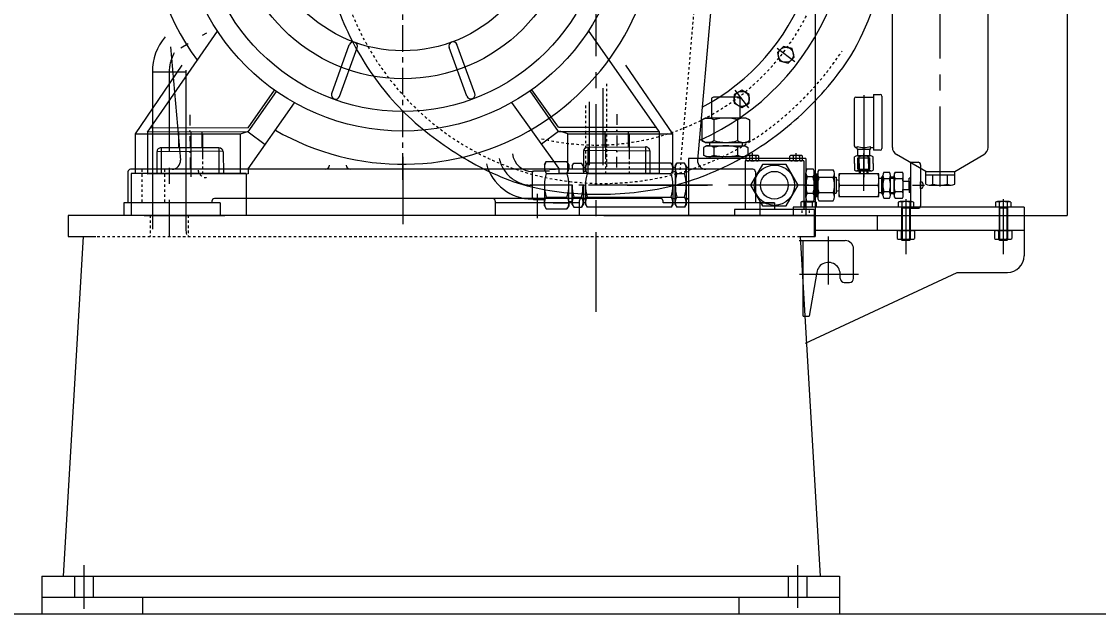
# Model space of a CAD drawing. Header units: inches. Extents: x 0 to 22015, y 0 to 16774.
# Drawn here: x 3637 to 4919, y 12342 to 13050 of the extents above; entities that cross this region are included whole.
import ezdxf

# ---------------------------------------------------------------- set-up
doc = ezdxf.new("R2010")
doc.units = ezdxf.units.IN
doc.header["$MEASUREMENT"] = 0
for name, pattern in [('CENTER', [50.8, 31.75, -6.35, 6.35, -6.35]), ('DASHDOT', [25.4, 12.7, -6.35, 0, -6.35]), ('EB_DASH', [6, 3, -3]), ('EB_DASHDOTDOT', [45, 30, -3, 3, -3, 3, -3])]:
    doc.linetypes.add(name, pattern=pattern)
doc.layers.get('Defpoints').update_dxf_attribs({"lineweight": 5})
for name, color, linetype, lineweight in [('CAXA0', 7, 'Continuous', 5), ('CAXA1', 5, 'CENTER', 5), ('CAXA2', 6, 'EB_DASH', 5)]:
    doc.layers.add(name, color=color, linetype=linetype, lineweight=lineweight)
doc.styles.add('Roman', font='arial.ttf')
doc.styles.get("Standard").update_dxf_attribs({"font": 'arial.ttf'})
doc.dimstyles.new('ISO-25', dxfattribs={"dimscale": 30, "dimtxt": 1.5, "dimasz": 1.5, "dimexe": 2, "dimexo": 2, "dimtad": 1, "dimtih": 1, "dimtoh": 1, "dimdec": 1, "dimlfac": 0.03937, "dimdsep": 46, "dimtxsty": 'Standard', "dimcen": 2.5, "dimclrd": 7, "dimclre": 7, "dimclrt": 7, "dimadec": 0, "dimazin": 0, "dimtfac": 1, "dimtdec": 1, "dimtmove": 0, "dimatfit": 3, "dimfxl": 1, "dimlwd": 5, "dimlwe": 5, "dimarcsym": 0})

# ---------------------------------------------------------------- blocks, each defined once
blk = doc.blocks.new('*D52')
at = {"color": 7, "linetype": 'Continuous', "lineweight": 5, "transparency": 16777216}
for p, q in [((4922.4, 15014.3), (5997.7, 15014.3)), ((5937.7, 14969.3), (5937.7, 13755)), ((5937.7, 12388.5), (5937.7, 13549)), ((5745, 12343.5), (5997.7, 12343.5))]:
    blk.add_line(p, q, dxfattribs=at)
at = {"color": 7, "transparency": 16777216}
for points in [[(5930.2, 14969.3), (5945.2, 14969.3), (5937.7, 15014.3)], [(5930.2, 12388.5), (5945.2, 12388.5), (5937.7, 12343.5)]]:
    blk.add_solid(points, dxfattribs=at)
at = {"layer": 'Defpoints', "color": 0, "transparency": 16777216}
for p in [(4862.4, 15014.3), (5937.7, 15014.3), (5685, 12343.5)]:
    blk.add_point(p, dxfattribs=at)
at = {"color": 7, "lineweight": 5, "transparency": 16777216, "insert": (5937.7, 13652), "char_height": 165, "attachment_point": 5, "style": 'Roman'}
blk.add_mtext('105.2', dxfattribs=at)
blk = doc.blocks.new('*D45')
at = {"color": 7, "linetype": 'Continuous', "lineweight": 5, "transparency": 16777216}
for p, q in [((3270.9, 12283.5), (3270.9, 11631.1)), ((5370.9, 12283.5), (5370.9, 11631.1)), ((3315.9, 11691.1), (5325.9, 11691.1))]:
    blk.add_line(p, q, dxfattribs=at)
at = {"color": 7, "transparency": 16777216}
for points in [[(3315.9, 11698.6), (3315.9, 11683.6), (3270.9, 11691.1)], [(5325.9, 11698.6), (5325.9, 11683.6), (5370.9, 11691.1)]]:
    blk.add_solid(points, dxfattribs=at)
at = {"layer": 'Defpoints', "color": 0, "transparency": 16777216}
for p in [(3270.9, 12343.5), (5370.9, 12343.5), (5370.9, 11691.1)]:
    blk.add_point(p, dxfattribs=at)
at = {"color": 7, "lineweight": 5, "transparency": 16777216, "insert": (4320.9, 11794.1), "char_height": 165, "attachment_point": 5, "style": 'Roman'}
blk.add_mtext('82.7', dxfattribs=at)

msp = doc.modelspace()

# ---------------------------------------------------------------- linework, layer by layer
at = {"color": 7, "lineweight": 5}
for p, q in [((3786.51, 12917.54), (3870.2, 13038.02)), ((4396.19, 12918.69), (4312.05, 13038.85)), ((3834.97, 13023.04), (3826.31, 13018.04)), ((4006.04, 12963.78), (4027.02, 13021.77)), ((4176.57, 12963.87), (4155.27, 13022.06)), ((4015.36, 12960.15), (4036.44, 13018.42)), ((4167.1, 12960.66), (4145.9, 13018.57)), ((3906.35, 12917.97), (3940.2, 12966.24)), ((3906.37, 12922.97), (3938.08, 12967.73)), ((4276.35, 12918.67), (4242.32, 12966.81)), ((4276.3, 12923.67), (4244.43, 12968.3)), ((3906.44, 12873.97), (3961.79, 12952.74)), ((4276.43, 12874.67), (4220.77, 12953.23)), ((3906.39, 12917.97), (3786.51, 12917.54)), ((3786.51, 12917.54), (3786.61, 12867.86)), ((3906.37, 12922.97), (3789.99, 12922.56)), ((3823.44, 12917.89), (3823.44, 12899.17)), ((3851.39, 12917.92), (3851.44, 12899.13)), ((3906.39, 12917.97), (3926.75, 12902.88)), ((4276.31, 12918.67), (4256, 12903.5)), ((4276.3, 12923.67), (4392.69, 12923.69)), ((4276.31, 12918.67), (4396.19, 12918.69)), ((4331.3, 12918.82), (4331.32, 12900.03)), ((4359.26, 12918.9), (4359.33, 12900.18)), ((4396.19, 12918.69), (4396.27, 12869)), ((3876.6, 12895.27), (3797.88, 12894.2)), ((3797.88, 12894.2), (3797.88, 12867.87)), ((3871.75, 12899.1), (3802.89, 12899.2)), ((3802.89, 12899.2), (3802.89, 12867.87)), ((3871.75, 12899.1), (3871.7, 12867.94)), ((3876.74, 12894.15), (3877, 12867.95)), ((4306.05, 12894.96), (4305.88, 12868.75)), ((4306.18, 12896.08), (4384.9, 12895.31)), ((4311.02, 12899.93), (4379.88, 12900.29)), ((4311.02, 12899.93), (4311.18, 12868.77)), ((4379.88, 12900.29), (4379.99, 12868.96)), ((4384.9, 12895.31), (4385, 12868.97)), ((3906.44, 12867.97), (3786.61, 12867.86)), ((3906.44, 12873.97), (3906.44, 12867.97)), ((4276.43, 12874.67), (4276.44, 12868.67)), ((4276.44, 12868.67), (4396.27, 12869)), ((3660.85, 12363.48), (3660.85, 12343.48)), ((3780.85, 12363.48), (3780.85, 12343.48)), ((4490.85, 12363.48), (4490.85, 12343.48)), ((4610.85, 12363.48), (4610.85, 12343.48))]:
    msp.add_line(p, q, dxfattribs=at)
at = {"color": 7, "linetype": 'DASHDOT', "lineweight": 5}
for p, q in [((3837.09, 12938.36), (3837.44, 12867.91)), ((4345.53, 12939.32), (4345.44, 12868.86))]:
    msp.add_line(p, q, dxfattribs=at)
at = {"color": 7, "lineweight": 5}
for centre, radius in [((4090.85, 13183.17), 264.11), ((4090.85, 13183.17), 240.75), ((4090.85, 13183.17), 201.83), ((4090.85, 13183.47), 168.78)]:
    msp.add_circle(centre, radius, dxfattribs=at)
for centre, radius, start, end in [((4090.85, 13183.47), 304, 68.52452, 216.36046), ((4090.85, 13183.47), 304, 240.01155, 64.22543), ((4031.72, 13020.06), 5, 340, 160), ((4150.59, 13020.28), 5, 20, 200), ((4010.74, 12962.07), 5, 162.81785, 337.40095), ((4171.8, 12962.38), 5, 202.81785, 17.40095), ((3802.88, 12894.2), 5, 89.91581, 180), ((3871.74, 12894.1), 5, 0.58104, 89.91581), ((4311.05, 12894.93), 5, 90.29935, 179.63412), ((4379.9, 12895.29), 5, 0.21516, 90.29935)]:
    msp.add_arc(centre, radius, start, end, dxfattribs=at)
at = {"layer": 'CAXA0', "color": 7, "linetype": 'Continuous', "lineweight": 5}
for p, q in [((4582.1, 13218.48), (4582.1, 12818.48)), ((4882.1, 13218.48), (4882.1, 12818.48)), ((4465.46, 13153.92), (4441.87, 12884.36)), ((4673.85, 12899.65), (4673.85, 13067.48)), ((4787.85, 12899.65), (4787.85, 13067.48)), ((3852.04, 13033.31), (3857.23, 13036.31)), ((4544.28, 13020.03), (4536.93, 13012.68)), ((4554.32, 13017.34), (4544.28, 13020.03)), ((3814, 13019.6), (3825.83, 12884.36)), ((4536.93, 13012.68), (4539.62, 13002.64)), ((4549.66, 12999.95), (4557.01, 13007.3)), ((4557.01, 13007.3), (4554.32, 13017.34)), ((3772.24, 12915.66), (3828.06, 12997.68)), ((4412.24, 12915.66), (4356.41, 12997.68)), ((4539.62, 13002.64), (4549.66, 12999.95)), ((3792.43, 12989.58), (3822.38, 12989.58)), ((3792.43, 12989.58), (3792.43, 12802.04)), ((3792.43, 12989.58), (3832.38, 12989.58)), ((3832.38, 12989.58), (3832.38, 12802.22)), ((4328.85, 12970.32), (4328.85, 12878.49)), ((4460.69, 12959.49), (4458.35, 12958.14)), ((4458.35, 12958.14), (4458.35, 12934.49)), ((4490.02, 12959.49), (4460.69, 12959.49)), ((4494.36, 12967.77), (4485.36, 12962.58)), ((4485.36, 12962.58), (4485.36, 12952.19)), ((4490.02, 12959.49), (4492.35, 12958.14)), ((4492.35, 12958.14), (4492.35, 12934.49)), ((4503.36, 12962.58), (4494.36, 12967.77)), ((4503.36, 12952.19), (4503.36, 12962.58)), ((4628.41, 12957.49), (4628.41, 12901.49)), ((4630.41, 12959.49), (4651.41, 12959.49)), ((4651.41, 12962.74), (4651.41, 12896.24)), ((4651.41, 12962.74), (4659.41, 12962.74)), ((4661.41, 12960.74), (4661.41, 12898.24)), ((4312.85, 12953.7), (4312.85, 12878.49)), ((4485.36, 12952.19), (4494.36, 12946.99)), ((4494.36, 12946.99), (4503.36, 12952.19)), ((4450.85, 12934.49), (4447.05, 12932.3)), ((4447.05, 12932.3), (4447.05, 12907.68)), ((4499.86, 12934.49), (4450.85, 12934.49)), ((4450.85, 12934.49), (4458.35, 12934.49)), ((4461.2, 12932.3), (4461.2, 12907.68)), ((4489.51, 12932.3), (4489.51, 12907.68)), ((4499.86, 12934.49), (4503.65, 12932.3)), ((4503.65, 12932.3), (4503.65, 12907.68)), ((3897.24, 12915.66), (3906.84, 12918.78)), ((4287.24, 12915.66), (4277.64, 12918.78)), ((3772.24, 12868.48), (3772.24, 12915.66)), ((3772.24, 12915.66), (3897.24, 12915.66)), ((3897.24, 12868.48), (3897.24, 12915.66)), ((4287.24, 12868.48), (4287.24, 12915.66)), ((4287.24, 12915.66), (4412.24, 12915.66)), ((4412.24, 12868.48), (4412.24, 12915.66)), ((4450.85, 12905.49), (4447.05, 12907.68)), ((4450.85, 12905.49), (4499.86, 12905.49)), ((4455.85, 12905.49), (4450.85, 12905.49)), ((4455.85, 12905.49), (4455.85, 12901.49)), ((4494.85, 12905.49), (4494.85, 12901.49)), ((4499.86, 12905.49), (4503.65, 12907.68)), ((4452.35, 12901.49), (4449.05, 12899.58)), ((4449.05, 12899.58), (4449.05, 12890.39)), ((4452.35, 12901.49), (4498.35, 12901.49)), ((4455.85, 12901.49), (4452.35, 12901.49)), ((4461.2, 12899.58), (4461.2, 12890.39)), ((4489.51, 12899.58), (4489.51, 12890.39)), ((4498.35, 12901.49), (4501.65, 12899.58)), ((4501.65, 12899.58), (4501.65, 12890.39)), ((4630.41, 12899.49), (4631.91, 12899.49)), ((4631.91, 12897.49), (4631.91, 12900.58)), ((4631.91, 12897.49), (4647.91, 12897.49)), ((4632.66, 12897.04), (4632.66, 12897.49)), ((4632.66, 12889.49), (4632.66, 12897.04)), ((4647.16, 12897.04), (4647.16, 12897.49)), ((4647.16, 12889.49), (4647.16, 12897.04)), ((4647.91, 12897.49), (4647.91, 12900.58)), ((4647.91, 12899.49), (4651.41, 12899.49)), ((4659.41, 12896.24), (4651.41, 12896.24)), ((4259.46, 12879), (4261.65, 12882.79)), ((4259.46, 12879), (4259.46, 12871.49)), ((4261.65, 12882.79), (4286.27, 12882.79)), ((4288.46, 12879), (4286.27, 12882.79)), ((4288.46, 12879), (4288.46, 12873.99)), ((4292.46, 12877.49), (4294.37, 12880.79)), ((4294.37, 12880.79), (4303.56, 12880.79)), ((4305.46, 12877.49), (4303.56, 12880.79)), ((4308.36, 12877.49), (4310.27, 12880.79)), ((4410.48, 12880.8), (4310.27, 12880.8)), ((4410.48, 12880.8), (4353.21, 12880.8)), ((4412.39, 12877.5), (4410.48, 12880.8)), ((4415.26, 12877.49), (4417.17, 12880.8)), ((4426.4, 12880.8), (4417.17, 12880.8)), ((4426.36, 12880.8), (4417.17, 12880.8)), ((4428.26, 12877.49), (4426.4, 12880.8)), ((4430.85, 12886.49), (4430.85, 12818.48)), ((4570.86, 12886.49), (4430.85, 12886.49)), ((4452.35, 12888.49), (4449.05, 12890.4)), ((4498.35, 12888.49), (4452.35, 12888.49)), ((4456.36, 12888.56), (4456.36, 12886.49)), ((4494.36, 12888.56), (4494.36, 12886.49)), ((4498.35, 12888.49), (4501.65, 12890.4)), ((4498.36, 12883.49), (4498.36, 12825.49)), ((4568.36, 12883.49), (4498.36, 12883.49)), ((4499.85, 12884.09), (4499.85, 12889.28)), ((4512.99, 12889.89), (4501.73, 12889.89)), ((4512.99, 12883.49), (4501.73, 12883.49)), ((4503.61, 12889.28), (4503.61, 12884.09)), ((4519.21, 12879), (4505.06, 12854.49)), ((4511.11, 12889.28), (4511.11, 12884.09)), ((4514.86, 12884.09), (4514.86, 12889.28)), ((4547.51, 12879), (4519.21, 12879)), ((4561.66, 12854.49), (4547.51, 12879)), ((4551.85, 12884.09), (4551.85, 12889.28)), ((4564.99, 12889.89), (4553.73, 12889.89)), ((4564.99, 12883.49), (4553.73, 12883.49)), ((4555.61, 12889.28), (4555.61, 12884.09)), ((4563.11, 12889.28), (4563.11, 12884.09)), ((4566.86, 12884.09), (4566.86, 12889.28)), ((4568.36, 12883.49), (4568.36, 12825.49)), ((4570.91, 12886.49), (4570.91, 12818.48)), ((4628.94, 12880.49), (4628.94, 12888.49)), ((4628.94, 12880.49), (4628.94, 12872.49)), ((4648.14, 12889.49), (4631.68, 12889.49)), ((4632.66, 12889.49), (4647.16, 12889.49)), ((4632.91, 12886.99), (4646.91, 12886.99)), ((4632.91, 12873.49), (4632.91, 12886.99)), ((4634.16, 12886.99), (4634.16, 12889.49)), ((4634.16, 12873.49), (4634.16, 12886.99)), ((4634.42, 12880.49), (4634.42, 12888.49)), ((4634.42, 12880.49), (4634.42, 12872.49)), ((4645.39, 12880.49), (4645.39, 12888.49)), ((4645.39, 12880.49), (4645.39, 12872.49)), ((4645.66, 12886.99), (4645.66, 12889.49)), ((4645.66, 12873.49), (4645.66, 12886.99)), ((4646.91, 12873.49), (4646.91, 12886.99)), ((4650.88, 12880.49), (4650.88, 12888.49)), ((4650.88, 12880.49), (4650.88, 12872.49)), ((4713.53, 12870.97), (4678.85, 12890.99)), ((4695.41, 12881.99), (4695.41, 12854.49)), ((4695.41, 12881.99), (4704.41, 12881.99)), ((4707.41, 12878.99), (4707.41, 12829.99)), ((4748.17, 12870.97), (4782.85, 12890.99)), ((3763.35, 12870.49), (3763.35, 12833.49)), ((4507.85, 12873.49), (3766.35, 12873.49)), ((3904.34, 12868.48), (3767.24, 12868.48)), ((3767.24, 12868.48), (3767.24, 12818.48)), ((3904.34, 12868.48), (3904.34, 12818.48)), ((4244.96, 12869.16), (4246.31, 12871.49)), ((4244.96, 12870.99), (4244.96, 12837.99)), ((4246.31, 12871.49), (4265.46, 12871.49)), ((4261.65, 12868.65), (4286.27, 12868.65)), ((4265.46, 12873.79), (4272.46, 12873.79)), ((4286.96, 12875.49), (4286.96, 12873.99)), ((4286.96, 12873.99), (4292.46, 12873.99)), ((4292.46, 12877.49), (4292.46, 12873.99)), ((4305.46, 12877.49), (4305.46, 12870.99)), ((4308.36, 12875.49), (4305.46, 12875.49)), ((4308.36, 12870.99), (4305.46, 12870.99)), ((4308.36, 12877.49), (4308.36, 12870.99)), ((4310.27, 12868.65), (4410.48, 12868.65)), ((4415.26, 12875.49), (4412.36, 12875.49)), ((4412.39, 12877.5), (4412.39, 12869.91)), ((4415.26, 12870.99), (4412.39, 12869.91)), ((4415.26, 12877.49), (4415.26, 12870.99)), ((4415.26, 12877.49), (4415.26, 12870.99)), ((4415.33, 12873.49), (4415.26, 12831.49)), ((4417.17, 12868.63), (4426.36, 12868.63)), ((4428.26, 12870.99), (4428.26, 12877.49)), ((4428.26, 12877.49), (4428.26, 12870.99)), ((4431.16, 12875.49), (4428.26, 12875.49)), ((4428.26, 12873.49), (4428.26, 12831.49)), ((4431.16, 12869.91), (4428.26, 12870.99)), ((4510.85, 12870.49), (4510.85, 12833.49)), ((4570.91, 12839.77), (4570.91, 12869.21)), ((4572.4, 12874.12), (4579.42, 12874.12)), ((4580.91, 12839.77), (4580.91, 12869.21)), ((4580.91, 12867.99), (4584.91, 12867.99)), ((4583.91, 12840.99), (4583.91, 12867.99)), ((4583.91, 12866.99), (4584.91, 12866.99)), ((4584.91, 12868.35), (4584.91, 12854.49)), ((4586.37, 12872.97), (4603.45, 12872.97)), ((4604.91, 12840.64), (4604.91, 12868.35)), ((4657.91, 12867.99), (4609.91, 12867.99)), ((4609.91, 12867.79), (4609.91, 12840.99)), ((4648.14, 12871.49), (4631.68, 12871.49)), ((4632.91, 12873.49), (4646.91, 12873.49)), ((4634.91, 12867.99), (4634.91, 12871.49)), ((4635.91, 12867.99), (4635.91, 12871.49)), ((4637.41, 12872.49), (4637.41, 12873.49)), ((4637.41, 12872.49), (4642.41, 12872.49)), ((4642.41, 12872.49), (4642.41, 12873.49)), ((4643.91, 12867.99), (4643.91, 12871.49)), ((4644.91, 12867.99), (4644.91, 12871.49)), ((4657.91, 12840.99), (4657.91, 12867.99)), ((4662.53, 12842.8), (4662.53, 12866.18)), ((4663.68, 12870.08), (4670.38, 12870.08)), ((4671.53, 12842.8), (4671.53, 12866.18)), ((4675.91, 12842.8), (4675.91, 12866.18)), ((4677.06, 12870.08), (4685.76, 12870.08)), ((4686.91, 12842.8), (4686.91, 12866.18)), ((4713.53, 12855.75), (4713.53, 12870.97)), ((4713.53, 12870.97), (4748.17, 12870.97)), ((4713.53, 12866.97), (4748.17, 12866.97)), ((4722.18, 12855.75), (4722.18, 12866.97)), ((4739.51, 12855.75), (4739.51, 12866.97)), ((4748.17, 12855.75), (4748.17, 12870.97)), ((4259.46, 12854.49), (4259.46, 12829.98)), ((4288.46, 12829.98), (4288.46, 12854.49)), ((4292.46, 12831.49), (4292.46, 12854.49)), ((4292.46, 12854.49), (4292.46, 12831.49)), ((4305.46, 12854.49), (4305.46, 12831.49)), ((4308.36, 12854.49), (4308.36, 12833.49)), ((4308.36, 12831.49), (4308.36, 12854.49)), ((4308.36, 12854.49), (4308.36, 12831.49)), ((4412.39, 12854.49), (4412.39, 12831.49)), ((4412.39, 12854.49), (4412.39, 12831.49)), ((4415.26, 12854.49), (4415.26, 12831.49)), ((4415.26, 12831.49), (4415.26, 12854.49)), ((4428.26, 12854.49), (4428.26, 12831.49)), ((4505.06, 12854.49), (4519.21, 12829.98)), ((4547.51, 12829.98), (4561.66, 12854.49)), ((4579.42, 12864.31), (4572.4, 12864.31)), ((4584.91, 12840.64), (4584.91, 12854.49)), ((4603.45, 12863.73), (4586.37, 12863.73)), ((4604.91, 12863.99), (4606.91, 12863.99)), ((4606.91, 12863.99), (4606.91, 12844.99)), ((4606.91, 12861.49), (4609.91, 12860.64)), ((4611.09, 12854.49), (4656.76, 12854.49)), ((4657.91, 12863.09), (4660.91, 12863.09)), ((4660.91, 12864.49), (4662.53, 12864.49)), ((4660.91, 12864.49), (4660.91, 12844.49)), ((4660.91, 12863.09), (4662.53, 12863.09)), ((4670.38, 12862.29), (4663.68, 12862.29)), ((4671.53, 12864.49), (4675.91, 12864.49)), ((4671.53, 12863.09), (4675.91, 12863.09)), ((4685.76, 12862.29), (4677.06, 12862.29)), ((4686.91, 12859.49), (4693.91, 12859.49)), ((4693.91, 12849.49), (4693.91, 12862.73)), ((4695.41, 12862.73), (4693.91, 12862.73)), ((4693.91, 12859.49), (4693.91, 12845.73)), ((4695.41, 12854.49), (4695.41, 12826.99)), ((4707.41, 12850.49), (4707.41, 12858.49)), ((4707.41, 12858.49), (4709.1, 12858.49)), ((4710.12, 12854.89), (4710.12, 12854.09)), ((4710.51, 12854.89), (4710.12, 12854.89)), ((4710.51, 12854.09), (4710.12, 12854.09)), ((4717.86, 12854.47), (4743.84, 12854.47)), ((4261.65, 12840.34), (4286.27, 12840.34)), ((4294.37, 12840.34), (4303.56, 12840.34)), ((4310.27, 12840.34), (4410.48, 12840.34)), ((4417.17, 12840.34), (4426.36, 12840.34)), ((4579.42, 12844.68), (4572.4, 12844.68)), ((4580.91, 12840.99), (4584.91, 12840.99)), ((4583.91, 12841.99), (4584.91, 12841.99)), ((4603.45, 12845.25), (4586.37, 12845.25)), ((4604.91, 12844.99), (4606.91, 12844.99)), ((4606.91, 12847.49), (4609.92, 12848.34)), ((4609.91, 12840.99), (4657.91, 12840.99)), ((4657.91, 12845.89), (4660.91, 12845.89)), ((4660.91, 12845.89), (4662.53, 12845.89)), ((4660.91, 12844.49), (4662.53, 12844.49)), ((4670.38, 12846.7), (4663.68, 12846.7)), ((4671.53, 12845.89), (4675.91, 12845.89)), ((4671.53, 12844.49), (4675.91, 12844.49)), ((4685.76, 12846.7), (4677.06, 12846.7)), ((4686.91, 12849.49), (4693.91, 12849.49)), ((4695.41, 12845.73), (4693.91, 12845.73)), ((4709.12, 12850.49), (4707.41, 12850.49)), ((4709.44, 12850.77), (4707.72, 12850.77)), ((3830.85, 12833.49), (3758.35, 12833.49)), ((3758.35, 12833.49), (3758.35, 12818.48)), ((3769.34, 12833.48), (3758.35, 12833.48)), ((3830.85, 12833.49), (3763.35, 12833.49)), ((3873.35, 12833.49), (3778.35, 12833.49)), ((3863.35, 12835.49), (3863.35, 12833.49)), ((4397.86, 12838.49), (3866.35, 12838.49)), ((3873.35, 12833.49), (3873.35, 12818.48)), ((4200.85, 12835.49), (4200.85, 12833.49)), ((4200.85, 12835.49), (4200.85, 12833.49)), ((4300.85, 12833.49), (4200.85, 12833.49)), ((4300.85, 12833.49), (4200.85, 12833.49)), ((4200.85, 12833.49), (4200.85, 12818.48)), ((4300.85, 12833.49), (4200.85, 12833.49)), ((4277.35, 12833.48), (4200.85, 12833.48)), ((4221.85, 12833.49), (4204.85, 12833.49)), ((4221.86, 12833.49), (4204.86, 12833.49)), ((4244.96, 12839.82), (4246.31, 12837.49)), ((4246.31, 12837.49), (4259.46, 12837.49)), ((4259.46, 12829.98), (4259.46, 12837.49)), ((4259.46, 12829.98), (4261.65, 12826.19)), ((4269.96, 12833.49), (4288.46, 12833.49)), ((4288.46, 12829.98), (4286.27, 12826.19)), ((4288.46, 12834.99), (4292.46, 12834.99)), ((4288.46, 12834.99), (4288.46, 12829.98)), ((4292.46, 12834.99), (4292.46, 12831.49)), ((4292.46, 12831.49), (4294.37, 12828.19)), ((4294.37, 12828.19), (4303.56, 12828.19)), ((4300.85, 12835.49), (4300.85, 12818.48)), ((4305.46, 12831.49), (4303.56, 12828.19)), ((4308.36, 12833.49), (4305.43, 12833.49)), ((4305.46, 12831.49), (4305.46, 12837.99)), ((4308.36, 12837.99), (4305.46, 12837.99)), ((4308.36, 12834.99), (4308.36, 12831.49)), ((4308.36, 12831.49), (4310.27, 12828.19)), ((4410.48, 12828.19), (4310.27, 12828.19)), ((4400.86, 12833.49), (4400.86, 12835.49)), ((4510.85, 12833.49), (4400.86, 12833.49)), ((4412.39, 12831.49), (4410.48, 12828.19)), ((4515.86, 12833.48), (4412.35, 12833.48)), ((4415.29, 12833.49), (4412.36, 12833.49)), ((4415.26, 12837.99), (4412.39, 12839.08)), ((4412.39, 12831.49), (4412.39, 12837.99)), ((4415.26, 12834.99), (4415.26, 12831.49)), ((4415.26, 12831.49), (4417.17, 12828.19)), ((4426.36, 12828.19), (4417.17, 12828.19)), ((4510.85, 12833.49), (4420.85, 12833.49)), ((4428.26, 12831.49), (4426.36, 12828.19)), ((4430.85, 12833.49), (4428.23, 12833.49)), ((4431.16, 12839.08), (4428.26, 12837.99)), ((4431.16, 12837.99), (4428.26, 12837.99)), ((4428.26, 12831.49), (4428.26, 12837.99)), ((4428.35, 12835.49), (4428.35, 12833.49)), ((4533.36, 12833.49), (4458.35, 12833.49)), ((4515.86, 12833.49), (4515.86, 12818.48)), ((4516.35, 12833.48), (4533.36, 12833.48)), ((4519.21, 12829.98), (4547.51, 12829.98)), ((4533.36, 12833.48), (4533.36, 12825.49)), ((4555.89, 12828.49), (4555.89, 12825.49)), ((4830.89, 12828.49), (4555.89, 12828.49)), ((4564.65, 12834.16), (4564.65, 12828.49)), ((4583.13, 12828.49), (4564.65, 12828.49)), ((4580.82, 12834.89), (4566.96, 12834.89)), ((4578.89, 12828.49), (4568.89, 12828.49)), ((4569.27, 12834.16), (4569.27, 12828.49)), ((4572.4, 12834.86), (4579.42, 12834.86)), ((4578.51, 12834.16), (4578.51, 12828.49)), ((4583.13, 12834.16), (4583.13, 12828.49)), ((4586.37, 12836.02), (4603.45, 12836.02)), ((4663.68, 12838.9), (4670.38, 12838.9)), ((4677.06, 12838.9), (4685.76, 12838.9)), ((4680.65, 12834.16), (4680.65, 12828.49)), ((4699.13, 12828.49), (4680.65, 12828.49)), ((4696.82, 12834.89), (4682.96, 12834.89)), ((4694.89, 12828.49), (4684.89, 12828.49)), ((4684.89, 12828.49), (4685.64, 12826.99)), ((4684.89, 12828.49), (4684.89, 12789.24)), ((4685.27, 12834.16), (4685.27, 12828.49)), ((4694.89, 12828.49), (4694.14, 12826.99)), ((4694.51, 12834.16), (4694.51, 12828.49)), ((4694.89, 12828.49), (4694.89, 12789.24)), ((4699.13, 12834.16), (4699.13, 12828.49)), ((4796.66, 12834.16), (4796.66, 12828.49)), ((4815.13, 12828.49), (4796.66, 12828.49)), ((4812.82, 12834.89), (4798.96, 12834.89)), ((4810.89, 12828.49), (4800.89, 12828.49)), ((4800.89, 12828.49), (4801.64, 12826.99)), ((4800.89, 12828.49), (4800.89, 12789.24)), ((4801.27, 12834.16), (4801.27, 12828.49)), ((4810.89, 12828.49), (4810.14, 12826.99)), ((4810.51, 12834.16), (4810.51, 12828.49)), ((4810.89, 12828.49), (4810.89, 12789.24)), ((4815.13, 12834.16), (4815.13, 12828.49)), ((4830.89, 12828.49), (4830.89, 12770.49)), ((4550.85, 12818.48), (3692.1, 12818.48)), ((3692.1, 12818.48), (3692.1, 12793.48)), ((4580.85, 12818.48), (3720.84, 12818.48)), ((3782.84, 12818.48), (3878.84, 12818.48)), ((4261.65, 12826.19), (4286.27, 12826.19)), ((4330.35, 12818.48), (4882.1, 12818.48)), ((4485.86, 12825.49), (4485.86, 12818.49)), ((4580.86, 12825.49), (4485.86, 12825.49)), ((4555.89, 12825.49), (4555.89, 12818.48)), ((4580.84, 12818.48), (4580.84, 12793.48)), ((4580.85, 12818.49), (4580.85, 12793.49)), ((4580.85, 12818.48), (4790.35, 12818.48)), ((4580.86, 12825.49), (4580.86, 12818.49)), ((4582.1, 12818.48), (4582.1, 12793.48)), ((4655.89, 12818.48), (4655.89, 12800.49)), ((4694.89, 12826.99), (4684.89, 12826.99)), ((4685.64, 12826.99), (4685.64, 12788.49)), ((4694.14, 12826.99), (4694.14, 12788.49)), ((4695.41, 12826.99), (4704.41, 12826.99)), ((4810.89, 12826.99), (4800.89, 12826.99)), ((4801.64, 12826.99), (4801.64, 12788.49)), ((4810.14, 12826.99), (4810.14, 12788.49)), ((3710.05, 12793.48), (3686.31, 12388.48)), ((3692.1, 12793.48), (3725.03, 12793.48)), ((4562.92, 12793.49), (4580.84, 12793.49)), ((4562.92, 12793.49), (4582.1, 12793.49)), ((4562.92, 12793.48), (4580.84, 12793.48)), ((4564.17, 12793.48), (4587.89, 12388.48)), ((4830.89, 12800.49), (4580.9, 12800.49)), ((4679.5, 12799.72), (4679.5, 12790.85)), ((4682.1, 12800.48), (4697.68, 12800.48)), ((4682.1, 12790.08), (4697.68, 12790.08)), ((4684.69, 12790.85), (4684.69, 12799.72)), ((4685.64, 12788.49), (4684.89, 12789.24)), ((4694.89, 12789.24), (4684.89, 12789.24)), ((4694.14, 12788.49), (4694.89, 12789.24)), ((4695.09, 12790.85), (4695.09, 12799.72)), ((4700.28, 12799.72), (4700.28, 12790.85)), ((4795.5, 12799.69), (4795.5, 12790.83)), ((4798.1, 12800.46), (4813.69, 12800.46)), ((4798.1, 12790.06), (4813.69, 12790.06)), ((4800.7, 12790.83), (4800.7, 12799.69)), ((4801.64, 12788.49), (4800.89, 12789.24)), ((4810.89, 12789.24), (4800.89, 12789.24)), ((4810.14, 12788.49), (4810.89, 12789.24)), ((4811.09, 12790.83), (4811.09, 12799.69)), ((4816.29, 12799.69), (4816.29, 12790.83)), ((4562.96, 12788.49), (4580.89, 12788.49)), ((4562.97, 12788.49), (4580.89, 12788.49)), ((4562.97, 12788.49), (4580.89, 12788.49)), ((4562.97, 12788.49), (4580.9, 12788.49)), ((4562.97, 12788.49), (4580.89, 12788.49)), ((4567.7, 12698.49), (4567.7, 12788.49)), ((4567.7, 12788.49), (4617.7, 12788.49)), ((4627.7, 12743.49), (4627.7, 12778.49)), ((4694.14, 12788.49), (4685.64, 12788.49)), ((4810.14, 12788.49), (4801.64, 12788.49)), ((4570.37, 12666.19), (4751.16, 12750.49)), ((4583.92, 12750.92), (4574.67, 12698.49)), ((4751.16, 12750.49), (4810.89, 12750.49)), ((4611.62, 12743.49), (4611.62, 12749.99)), ((4616.62, 12738.49), (4622.7, 12738.49)), ((4567.7, 12698.49), (4574.67, 12698.49)), ((3660.85, 12388.48), (4571.85, 12388.48)), ((3660.85, 12388.48), (3660.85, 12363.48)), ((3699.85, 12388.48), (3699.85, 12363.48)), ((3721.85, 12388.48), (3721.85, 12363.48)), ((4549.85, 12388.48), (4549.85, 12363.48)), ((4571.64, 12388.48), (4610.85, 12388.48)), ((4571.85, 12388.48), (4571.85, 12363.48)), ((4610.85, 12388.48), (4610.85, 12363.48)), ((3660.85, 12363.48), (4610.85, 12363.48)), ((3170.85, 12343.48), (5685.03, 12343.47))]:
    msp.add_line(p, q, dxfattribs=at)
for centre, radius in [((4546.97, 13009.99), 9), ((4494.36, 12957.38), 9), ((4533.36, 12854.49), 24), ((4533.36, 12854.49), 16.5)]:
    msp.add_circle(centre, radius, dxfattribs=at)
for centre, radius, start, end in [((4320.85, 13183.49), 302, 294.04651, 107.61038), ((4321.13, 13183.2), 267.5, 298.16375, 100.45607), ((4321.5, 13183.31), 349.7, 330.02811, 350.42114), ((3857.46, 12989.58), 65.03, 140.18674, 180), ((3857.46, 12989.58), 25.08, 175.48077, 180), ((4630.41, 12957.49), 2, 90, 180), ((4659.41, 12960.74), 2, 0, 90), ((4454.13, 12921.96), 12.53, 55.61575, 124.38425), ((4475.35, 12887.66), 46.83, 90, 107.58795), ((4475.36, 12887.66), 46.83, 72.41205, 90), ((4496.59, 12921.96), 12.53, 55.61575, 124.38425), ((4454.13, 12918.02), 12.53, 235.61575, 304.38425), ((4475.35, 12952.32), 46.83, 252.41205, 270), ((4475.36, 12952.32), 46.83, 270, 287.58795), ((4496.59, 12918.02), 12.53, 235.61575, 304.38425), ((4244.82, 12894.49), 23.5, 186.36088, 270), ((4455.13, 12890.85), 10.64, 55.17482, 124.82518), ((4475.35, 12847.99), 53.5, 90, 105.33717), ((4475.36, 12847.99), 53.5, 74.66283, 90), ((4495.59, 12890.85), 10.64, 55.17482, 124.82518), ((4630.41, 12901.49), 2, 180, 270), ((4639.91, 12929.49), 30, 254.53399, 285.46601), ((4659.41, 12898.24), 2, 270, 0), ((4683.85, 12899.65), 10, 180, 240), ((4777.85, 12899.65), 10, 300, 360), ((3815.87, 12883.49), 10, 270, 5), ((4244.82, 12894.49), 56.5, 195.04191, 270.14568), ((4271.99, 12875.72), 12.53, 145.61575, 214.38425), ((4275.93, 12875.72), 12.53, 325.61575, 34.38425), ((4319, 12874.72), 10.64, 145.17482, 214.82518), ((4401.75, 12874.72), 10.64, 325.17482, 34.82518), ((4425.9, 12874.71), 10.64, 145.17482, 214.82518), ((4417.62, 12874.71), 10.64, 325.17482, 34.82518), ((4451.83, 12883.49), 10, 175, 270), ((4455.13, 12899.13), 10.64, 235.17482, 304.82518), ((4475.35, 12941.99), 53.5, 254.66283, 270), ((4475.36, 12941.99), 53.5, 270, 285.33717), ((4495.59, 12899.13), 10.64, 235.17482, 304.82518), ((4501.73, 12886.66), 3.23, 54.42999, 125.57001), ((4501.73, 12886.71), 3.23, 234.42999, 305.57001), ((4507.36, 12877.89), 12, 71.77609, 108.22391), ((4507.36, 12895.49), 12, 251.77609, 288.22391), ((4512.99, 12886.66), 3.23, 54.42999, 125.57001), ((4512.99, 12886.71), 3.23, 234.42999, 305.57001), ((4553.73, 12886.66), 3.23, 54.42999, 125.57001), ((4553.73, 12886.71), 3.23, 234.42999, 305.57001), ((4559.36, 12877.89), 12, 71.77609, 108.22391), ((4559.36, 12895.49), 12, 251.77609, 288.22391), ((4564.99, 12886.66), 3.23, 54.42999, 125.57001), ((4564.99, 12886.71), 3.23, 234.42999, 305.57001), ((4631.68, 12885.23), 4.26, 49.93201, 130.06799), ((4639.91, 12873.95), 15.54, 69.33452, 110.66548), ((4648.14, 12885.23), 4.26, 49.93201, 130.06799), ((4704.41, 12878.99), 3, 0, 90), ((3766.35, 12870.49), 3, 90, 180), ((3998.35, 12878.49), 5, 270, 0), ((4028.35, 12878.49), 5, 180, 270), ((4306.29, 12854.5), 46.83, 162.41205, 180), ((4241.63, 12854.5), 46.83, 0, 17.58795), ((4361.86, 12854.5), 53.5, 164.66283, 180), ((4358.89, 12854.5), 53.5, 0, 15.33717), ((4468.76, 12854.48), 53.5, 164.66283, 180), ((4374.76, 12854.48), 53.5, 0, 15.33717), ((4507.85, 12870.49), 3, 0, 90), ((4579.72, 12869.21), 8.81, 146.1491, 213.8509), ((4572.1, 12869.21), 8.81, 326.1491, 33.8509), ((4572.1, 12869.21), 8.81, 326.1491, 33.8509), ((4592.96, 12868.35), 8.05, 144.96996, 215.03004), ((4596.86, 12868.35), 8.05, 324.96996, 35.03004), ((4630.3, 12861.24), 20.39, 160.67144, 199.32856), ((4631.68, 12875.75), 4.26, 229.93201, 310.06799), ((4639.91, 12887.03), 15.54, 249.33452, 290.66548), ((4648.14, 12875.75), 4.26, 229.93201, 310.06799), ((4637.52, 12861.24), 20.39, 340.67144, 19.32856), ((4669.71, 12866.18), 7.18, 147.13277, 212.86723), ((4664.35, 12866.18), 7.18, 327.13277, 32.86723), ((4683.09, 12866.18), 7.18, 147.13277, 212.86723), ((4679.73, 12866.18), 7.18, 327.13277, 32.86723), ((4306.29, 12854.49), 46.83, 180, 197.58795), ((4241.63, 12854.49), 46.83, 342.41205, 0), ((4345.96, 12854.49), 53.5, 180, 195.33717), ((4251.96, 12854.49), 53.5, 344.66283, 0), ((4361.86, 12854.49), 53.5, 180, 195.33717), ((4358.89, 12854.49), 53.5, 344.66283, 0), ((4468.76, 12854.49), 53.5, 180, 195.33717), ((4374.76, 12854.49), 53.5, 344.66283, 0), ((4603.91, 12854.49), 33, 162.69712, 197.30288), ((4547.91, 12854.49), 33, 342.69712, 17.30288), ((4614.91, 12854.49), 30, 162.06607, 180), ((4614.91, 12854.49), 30, 180, 197.93393), ((4574.91, 12854.49), 30, 0, 17.93393), ((4574.91, 12854.49), 30, 342.06607, 0), ((4630.3, 12847.74), 20.39, 160.6457, 199.32856), ((4637.52, 12847.74), 20.39, 340.67144, 19.32856), ((4689.53, 12854.49), 27, 163.22135, 196.77865), ((4644.53, 12854.49), 27, 343.22135, 16.77865), ((4702.91, 12854.49), 27, 163.22135, 196.77865), ((4659.91, 12854.49), 27, 343.22135, 16.77865), ((4704.12, 12854.49), 6.39, 3.58332, 38.7523), ((4704.12, 12854.49), 6.4, 321.2477, 356.41668), ((4717.86, 12862.45), 7.98, 237.13277, 302.86723), ((4730.85, 12884.47), 30, 253.22135, 286.77865), ((4743.84, 12862.45), 7.98, 237.13277, 302.86723), ((4271.99, 12833.27), 12.53, 145.61575, 214.38425), ((4275.93, 12833.27), 12.53, 325.61575, 34.38425), ((4303.1, 12834.27), 10.64, 145.17482, 214.82518), ((4294.82, 12834.27), 10.64, 325.17482, 34.82518), ((4319, 12834.27), 10.64, 145.17482, 214.82518), ((4401.75, 12834.27), 10.64, 325.17482, 34.82518), ((4425.9, 12834.27), 10.64, 145.17482, 214.82518), ((4417.62, 12834.27), 10.64, 325.17482, 34.82518), ((4579.72, 12839.77), 8.81, 146.1491, 213.8509), ((4572.1, 12839.77), 8.81, 326.1491, 33.8509), ((4592.96, 12840.64), 8.05, 144.96996, 215.03004), ((4596.86, 12840.64), 8.05, 324.96996, 35.03004), ((4669.71, 12842.8), 7.18, 147.13277, 212.86723), ((4664.35, 12842.8), 7.18, 327.13277, 32.86723), ((4683.09, 12842.8), 7.18, 147.13277, 212.86723), ((4679.73, 12842.8), 7.18, 327.13277, 32.86723), ((3866.35, 12835.49), 3, 90, 180), ((4197.85, 12835.49), 3, 0, 90), ((4197.85, 12835.49), 3, 0, 90), ((4303.85, 12835.49), 3, 90, 180), ((4397.86, 12835.49), 3, 0, 90), ((4566.96, 12830.86), 4.02, 54.96996, 125.03004), ((4573.89, 12819.89), 15, 72.06607, 107.93393), ((4580.82, 12830.86), 4.02, 54.96996, 125.03004), ((4682.96, 12830.86), 4.02, 54.96996, 125.03004), ((4689.89, 12819.89), 15, 72.06607, 107.93393), ((4696.82, 12830.86), 4.02, 54.96996, 125.03004), ((4704.41, 12829.99), 3, 270, 0), ((4798.96, 12830.86), 4.02, 54.96996, 125.03004), ((4805.89, 12819.89), 15, 72.06607, 107.93393), ((4812.82, 12830.86), 4.02, 54.96996, 125.03004), ((3857.38, 12802.22), 25, 180, 195), ((4682.1, 12795.69), 4.79, 57.13277, 122.86723), ((4682.1, 12794.87), 4.79, 237.13277, 302.86723), ((4689.89, 12782.48), 18, 73.22135, 106.77865), ((4689.89, 12808.08), 18, 253.22135, 286.77865), ((4697.68, 12795.69), 4.79, 57.13277, 122.86723), ((4697.68, 12794.87), 4.79, 237.13277, 302.86723), ((4798.1, 12795.67), 4.79, 57.13277, 122.86723), ((4798.1, 12794.85), 4.79, 237.13277, 302.86723), ((4805.89, 12782.46), 18, 73.22135, 106.77865), ((4805.89, 12808.06), 18, 253.22135, 286.77865), ((4813.69, 12795.67), 4.79, 57.13277, 122.86723), ((4813.69, 12794.85), 4.79, 237.13277, 302.86723), ((4617.7, 12778.49), 10, 0, 90), ((4810.89, 12770.49), 20, 270, 0), ((4597.7, 12748.49), 14, 353.81156, 180), ((4616.62, 12743.49), 5, 180, 270), ((4622.7, 12743.49), 5, 270, 0)]:
    msp.add_arc(centre, radius, start, end, dxfattribs=at)
msp.add_open_spline([(4121.8, 13431.82), (4112.49, 13425.03), (4081.86, 13399.97), (4039.16, 13346.35), (4004.42, 13268.37), (3991.28, 13183.41), (3999.53, 13097.13), (4031.84, 13016.16), (4083.16, 12944.92), (4152.36, 12890.39), (4232.22, 12850.15), (4321.69, 12840.9), (4411.06, 12849.11), (4495.15, 12883.12), (4568.54, 12936.66), (4607.76, 12983.33), (4624.44, 13008.61)], degree=3, knots=[507.3856771, 507.3856771, 507.3856771, 507.3856771, 542.0152804, 626.1985795, 710.9428905, 796.2522337, 882.2000706, 968.6917311, 1055.7058711, 1143.3091436, 1231.8386314, 1320.8229138, 1410.106699, 1499.844077, 1590.0911922, 1681.2643105, 1681.2643105, 1681.2643105, 1681.2643105], dxfattribs=at)
msp.add_point((4431.16, 12854.49), dxfattribs=at)
msp.add_point((4431.16, 12854.49), dxfattribs=at)
at = {"layer": 'CAXA1', "linetype": 'CENTER', "lineweight": 5}
msp.add_line((4090.85, 12860.96), (4090.85, 13723.23), dxfattribs=at)
at = {"layer": 'CAXA1', "linetype": 'CENTER', "lineweight": 5, "ltscale": 3}
for p, q in [((4321.13, 12703.38), (4321.13, 13663.57)), ((4730.85, 12853.02), (4730.85, 13183.59)), ((4536.5, 13018.02), (4557.68, 13001.77)), ((3812.46, 12989.58), (3812.46, 12793.48)), ((4486.32, 12967.85), (4502.58, 12946.67)), ((4639.91, 12962), (4639.91, 12866.28)), ((3838.24, 12918.66), (3838.24, 12864.66)), ((4507.36, 12882.88), (4507.36, 12892.89)), ((4559.36, 12882.88), (4559.36, 12892.89)), ((4639.91, 12847.74), (4639.91, 12892.18)), ((4090.85, 12888.27), (4090.85, 12808.01)), ((4639.91, 12890.99), (4639.91, 12863.99)), ((4445.16, 12854.49), (4242.32, 12854.49)), ((4573.8, 12854.49), (4300.36, 12854.49)), ((4357.87, 12854.49), (4450.24, 12854.49)), ((4361.38, 12854.49), (4453.74, 12854.49)), ((4456.85, 12854.49), (4431.16, 12854.49)), ((4569.4, 12854.49), (4582.42, 12854.49)), ((4697.91, 12854.49), (4712.01, 12854.49)), ((4250.85, 12844.3), (4250.85, 12815.12)), ((4689.89, 12837.89), (4689.89, 12785.49)), ((4689.89, 12837.63), (4689.89, 12772.28)), ((4805.89, 12837.89), (4805.89, 12785.49)), ((4805.89, 12837.63), (4805.89, 12772.28)), ((4805.89, 12837.63), (4805.89, 12772.28)), ((4090.84, 12818.49), (4090.84, 12808.01)), ((4597.7, 12735.97), (4597.7, 12793.45)), ((4689.89, 12801.25), (4689.89, 12787.08)), ((4805.89, 12801.23), (4805.89, 12787.06)), ((4563.2, 12748.49), (4633.45, 12748.49)), ((3710.85, 12401.5), (3710.85, 12349.75)), ((4560.85, 12401.5), (4560.85, 12350.58))]:
    msp.add_line(p, q, dxfattribs=at)
for centre, radius, start, end in [((3857.46, 12989.58), 45, 149.93289, 180), ((4244.82, 12894.49), 40, 191.70889, 270.20578)]:
    msp.add_arc(centre, radius, start, end, dxfattribs=at)
at = {"layer": 'CAXA2', "color": 7, "linetype": 'EB_DASH', "lineweight": 5}
for p, q in [((4439.35, 13084.97), (4420.77, 12872.61)), ((4333.35, 12975.45), (4333.35, 12873.49)), ((4308.35, 12949.43), (4308.35, 12873.18)), ((3779.85, 12873.49), (3779.85, 12833.49)), ((3806.85, 12873.49), (3806.85, 12833.49)), ((3789.96, 12818.48), (3789.96, 12793.48)), ((3834.96, 12818.48), (3834.96, 12793.48)), ((4565.85, 12824.48), (4565.85, 12818.48)), ((4574.85, 12824.48), (4574.85, 12818.48)), ((3720.84, 12793.48), (4562.92, 12793.48))]:
    msp.add_line(p, q, dxfattribs=at)
at = {"layer": 'CAXA2', "color": 7, "linetype": 'EB_DASHDOTDOT', "lineweight": 5}
for p, q in [((3852.24, 12915.66), (3852.24, 12867.66)), ((4332.24, 12915.66), (4332.24, 12867.66)), ((4360.24, 12915.66), (4360.24, 12867.66))]:
    msp.add_line(p, q, dxfattribs=at)
at = {"layer": 'CAXA2', "color": 7, "linetype": 'EB_DASH', "lineweight": 5}
for centre, radius, start, end in [((4320.77, 13183.4), 281, 256.67437, 103.28825), ((3856.9, 12873.49), 10, 185, 270)]:
    msp.add_arc(centre, radius, start, end, dxfattribs=at)
msp.add_open_spline([(4118.33, 13411.64), (4113.7, 13407.91), (4088.86, 13386.54), (4051.05, 13339.28), (4017.73, 13264.6), (4005.06, 13183.21), (4012.71, 13100.48), (4043.58, 13022.69), (4092.8, 12954.47), (4158.57, 12900.89), (4236.54, 12865.84), (4321.63, 12852.99), (4407.66, 12862.08), (4489.22, 12893.08), (4559.94, 12945.15), (4597.87, 12990.04), (4614.01, 13014.43)], degree=3, knots=[600.6821676, 600.6821676, 600.6821676, 600.6821676, 618.5718621, 699.1985754, 780.3962752, 862.1600263, 944.5801954, 1027.5654197, 1111.0997939, 1195.2680352, 1280.0751989, 1365.433235, 1451.3353527, 1537.8451675, 1624.9678051, 1713.0111644, 1713.0111644, 1713.0111644, 1713.0111644], dxfattribs=at)

# ---------------------------------------------------------------- dimensions: what is measured, and where the dimension line sits
at = {"color": 7, "lineweight": 5}
dim = msp.add_linear_dim(base=(5937.65, 15014.31), p1=(5685.03, 12343.47), p2=(4862.37, 15014.31), angle=90, dimstyle='ISO-25', override={"dimtxt": 5.5, "dimpost": '\\X', "dimtxsty": 'Roman', "dimtmove": 1}, dxfattribs=at)
dim.commit()
dim.dimension.update_dxf_attribs({"geometry": '*D52', "text_midpoint": (5937.65, 13652.01), "dimtype": 160})
dim = msp.add_linear_dim(base=(5370.85, 11691.09), p1=(3270.85, 12343.48), p2=(5370.85, 12343.48), dimstyle='ISO-25', override={"dimtxt": 5.5, "dimpost": '\\X', "dimtxsty": 'Roman', "dimtmove": 1}, dxfattribs=at)
dim.commit()
dim.dimension.update_dxf_attribs({"geometry": '*D45', "text_midpoint": (4320.85, 11691.09), "dimtype": 160})

doc.saveas('drawing.dxf')
